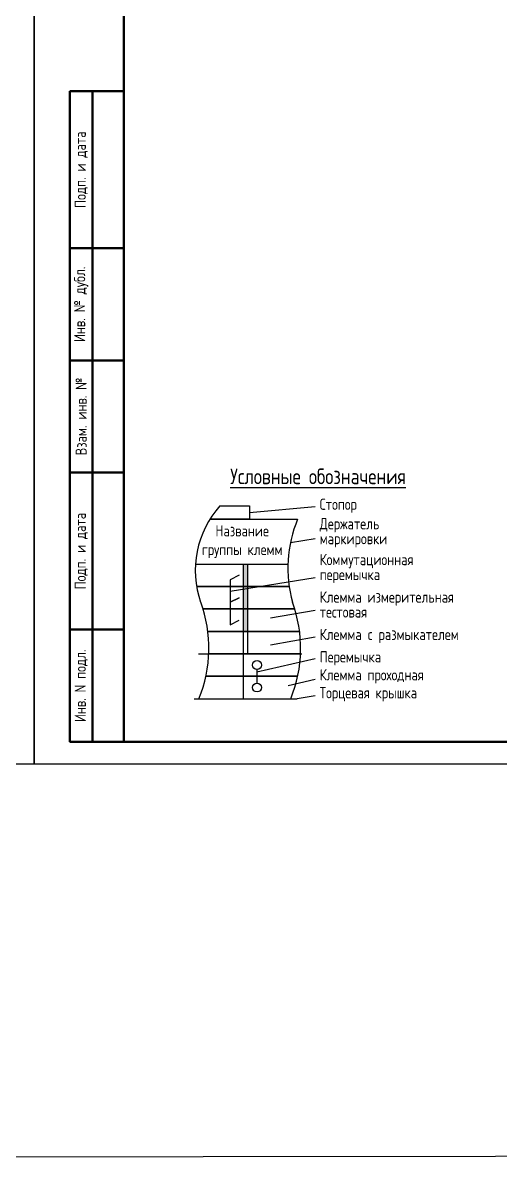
# Model space of a CAD drawing. Header units: millimetres. Extents: x -920 to 1754, y -90 to 589.
# Drawn here: x 1257.5 to 1364, y -90 to 165.2 of the extents above; entities that cross this region are included whole.
import ezdxf

# ---------------------------------------------------------------- set-up
doc = ezdxf.new("R2010")
doc.units = ezdxf.units.MM
doc.styles.add('Gost_type_A', font='GOST_0.TTF')

# ---------------------------------------------------------------- blocks, each defined once
blk = doc.blocks.new('Штамп левый нижний')
at = {"lineweight": 50}
for points in [[(-12, 145), (-7, 145), (-7, 110), (-12, 110)], [(-7, 145), (0, 145), (0, 110), (-7, 110)], [(-12, 110), (-7, 110), (-7, 85), (-12, 85)], [(-7, 110), (0, 110), (0, 85), (-7, 85)], [(-12, 85), (-7, 85), (-7, 60), (-12, 60)], [(-7, 85), (0, 85), (0, 60), (-7, 60)], [(-12, 60), (-7, 60), (-7, 25), (-12, 25)], [(-7, 60), (0, 60), (0, 25), (-7, 25)], [(-12, 25), (-7, 25), (-7, 0), (-12, 0)], [(-7, 25), (0, 25), (0, 0), (-7, 0)]]:
    blk.add_lwpolyline(points, close=True, dxfattribs=at)
at = {"char_height": 2.5, "attachment_point": 5, "rotation": 90, "style": 'Gost_type_A'}
for s, insert, width in [('Подп. и дата', (-9.5, 127.5), 35), ('Инв. № дубл.', (-9.5, 97.5), 25), ('Взам. инв. №', (-9.5, 72.5), 25), ('Подп. и дата', (-9.5, 42.5), 35), ('Инв. N подл.', (-9.5, 12.5), 25)]:
    blk.add_mtext(s, dxfattribs=dict(at, insert=insert, width=width))
blk = doc.blocks.new('Формат_А3')
blk.add_lwpolyline([(-420, 297), (0, 297), (0, 0), (-420, 0)], close=True)

msp = doc.modelspace()

# ---------------------------------------------------------------- hatches: boundary and pattern name
h = msp.add_hatch(color=256)
h.dxf.hatch_style = 1
h.paths.add_polyline_path([(1307.71, 44.6), (1306.71, 44.6), (1306.71, 29.6), (1307.71, 29.6)])

# ---------------------------------------------------------------- linework, layer by layer
for p, q in [((1308.07, 56.1), (1322.71, 57.42)), ((1299.21, 54.6), (1318.79, 54.6)), ((1317.22, 49.45), (1322.71, 50.29)), ((1296.19, 44.6), (1316.65, 44.6)), ((1306.71, 14.6), (1306.71, 44.6)), ((1307.71, 39.6), (1307.71, 44.6)), ((1303.71, 38.6), (1322.71, 41.6)), ((1316.91, 39.6), (1296.45, 39.6)), ((1296.45, 39.6), (1316.91, 39.6)), ((1307.71, 24.6), (1307.71, 39.6)), ((1318.13, 34.6), (1297.67, 34.6)), ((1297.67, 34.6), (1318.13, 34.6)), ((1312.71, 32.6), (1322.71, 34.37)), ((1319.22, 29.6), (1298.76, 29.6)), ((1298.76, 29.6), (1319.22, 29.6)), ((1319.22, 29.6), (1298.76, 29.6)), ((1298.76, 29.6), (1319.22, 29.6)), ((1312.71, 26.6), (1322.71, 28.37)), ((1296.71, 24.6), (1319.71, 24.6)), ((1319.43, 24.6), (1298.97, 24.6)), ((1298.97, 24.6), (1319.43, 24.6)), ((1309.71, 20.6), (1322.71, 23.6)), ((1309.74, 19.6), (1309.74, 21.1)), ((1318.79, 19.6), (1298.33, 19.6)), ((1298.33, 19.6), (1318.79, 19.6)), ((1309.74, 18.1), (1309.74, 19.6)), ((1316.71, 17.56), (1322.71, 18.94)), ((1295.71, 14.6), (1318.71, 14.6)), ((1296.78, 14.6), (1317.24, 14.6)), ((1322.71, 15.27), (1318.71, 14.6))]:
    msp.add_line(p, q)
at = {"color": 94, "lineweight": 30}
msp.add_lwpolyline([(-920, 586), (1754.28, 589), (1754.28, -87), (-920, -90)], close=True, dxfattribs=at)
msp.add_lwpolyline([(1557, 420), (1557, 0), (1260, 0), (1260, 420)], close=True)
at = {"lineweight": 50}
msp.add_lwpolyline([(1552, 415), (1552, 5), (1280, 5), (1280, 415)], close=True, dxfattribs=at)
for points in [[(1301.46, 57.6), (1308.07, 57.6), (1308.07, 54.6), (1299.21, 54.6)], [(1305.71, 42.1), (1303.71, 41.1), (1303.71, 36.1), (1305.71, 37.1)], [(1305.71, 37.1), (1303.71, 36.1), (1303.71, 31.1), (1305.71, 32.1)]]:
    msp.add_lwpolyline(points)
for centre in [(1309.74, 22.1), (1309.74, 17.1)]:
    msp.add_circle(centre, 1)
for centre, radius, start, end in [((1317.55, 43.2), 21.6, 138.181, 199.2333), ((1345.64, 43.61), 29.02, 157.7321, 195.0211), ((1269.46, 25.83), 29.54, 337.6521, 20.3143), ((1289.92, 25.83), 29.54, 337.6521, 20.3143)]:
    msp.add_arc(centre, radius, start, end)

# ---------------------------------------------------------------- block references
at = {"color": 1}
for name, p in [('Формат_А3', (1260, 0)), ('Штамп левый нижний', (1280, 5))]:
    msp.add_blockref(name, p, dxfattribs=at)

# ---------------------------------------------------------------- texts
at = {"attachment_point": 5, "style": 'Gost_type_A'}
for s, insert, char_height, width in [('{\\LУсловные обозначения}', (1323.35, 64.16), 3.5, 75), ('Название группы клемм', (1306.42, 49.6), 2.5, 20.4592)]:
    msp.add_mtext(s, dxfattribs=dict(at, insert=insert, char_height=char_height, width=width))
at = {"char_height": 2.5, "attachment_point": 4, "line_spacing_factor": 0.8, "style": 'Gost_type_A'}
for s, insert, width in [('Стопор', (1323.71, 57.6), 44), ('Держатель\\Pмаркировки', (1323.71, 51.6), 38.7538), ('Коммутационная\\Pперемычка', (1323.71, 43.6), 44), ('Клемма измерительная\\Pтестовая', (1323.71, 35.6), 55.1103), ('Клемма c размыкателем', (1323.71, 28.6), 55.1103), ('Перемычка', (1323.71, 23.6), 49.9213), ('Клемма проходная', (1323.71, 19.6), 44), ('Торцевая крышка', (1323.71, 15.6), 44)]:
    msp.add_mtext(s, dxfattribs=dict(at, insert=insert, width=width))

doc.saveas('drawing.dxf')
